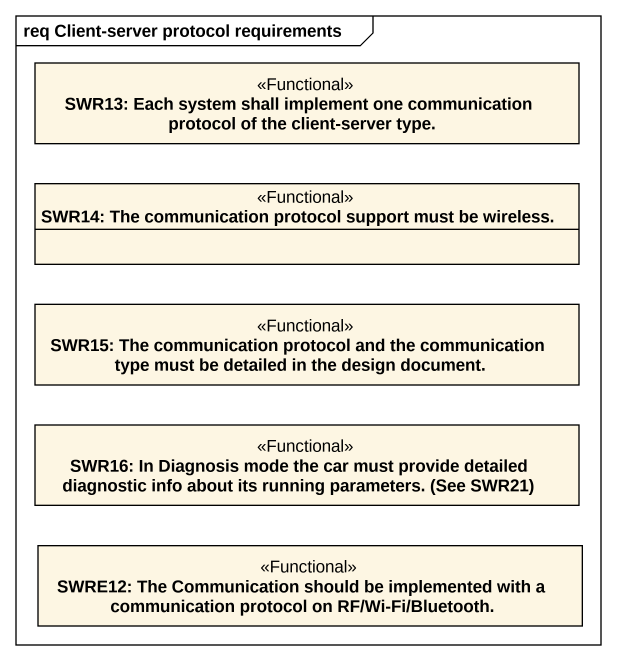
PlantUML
@startuml
mainframe req Client-server protocol requirements
hide circle
hide empty members
class "SWR13: Each system shall implement one communication protocol of the client-server type." as SWR13_Each_system_shall <<Functional>>
class "SWR14: The communication protocol support must be wireless." as SWR14_The_communication <<Functional>>
class "SWR15: The communication protocol and the communication type must be detailed in the design document." as SWR15_The_communication <<Functional>>
class "SWR16: In Diagnosis mode the car must provide detailed diagnostic info about its running parameters. (See SWR21)" as SWR16_In_Diagnosis_mode_the <<Functional>>
class "SWRE12: The Communication should be implemented with a communication protocol on RF/Wi-Fi/Bluetooth." as SWRE12_The_Communication <<Functional>>
@enduml
